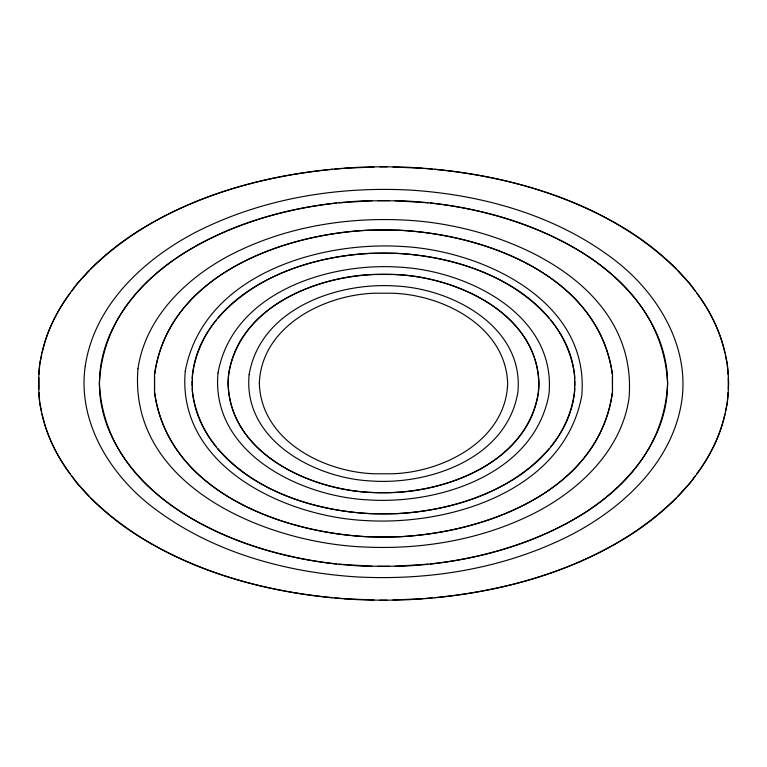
<?xml version="1.0" encoding="UTF-8"?>
<svg xmlns="http://www.w3.org/2000/svg" width="767" height="767" viewBox="0 0 767 767"><rect width="100%" height="100%" fill="white"/><g stroke="black" fill="none" stroke-linecap="round" stroke-linejoin="round"><path stroke-width="1.15" d="M192.143 381.151L192.306 391.084C203.15 473.757 297.184 510.266 370.519 513.679L396.481 513.679C469.816 510.266 563.85 473.757 574.694 391.084L574.694 375.916C563.85 293.243 469.816 256.734 396.481 253.321L370.519 253.321C297.184 256.734 203.15 293.243 192.306 375.916L192.143 385.849M192.296 378.812C193.207 357.211 202.632 336.483 216.399 320.04M574.704 388.188C573.793 409.789 564.368 430.517 550.601 446.96M574.857 385.849L574.857 381.151M154.57 376.597L154.493 392.436C168.011 490.822 280.952 532.605 367.949 536.785L399.051 536.785C486.048 532.605 598.989 490.822 612.507 392.436L612.507 374.564C598.989 276.178 486.048 234.395 399.051 230.215L367.949 230.215C280.952 234.395 168.011 276.178 154.493 374.564L154.57 390.403M154.723 374.296C168.913 270.837 292.898 229.927 383.5 229.87C474.102 229.927 598.087 270.837 612.277 374.296M612.277 392.704C598.087 496.163 474.102 537.073 383.5 537.13C292.898 537.073 168.913 496.163 154.723 392.704M612.43 390.403L612.43 376.597M38.762 377.767L38.935 396.108C44.898 456.26 88.905 504.791 138.098 535.932C204.463 577.177 282.611 596.055 360.097 599.775L383.5 600.273L406.903 599.775C484.389 596.055 562.537 577.177 628.902 535.932C678.095 504.791 722.102 456.26 728.065 396.108L728.65 383.5L728.065 370.892C722.102 310.74 678.095 262.209 628.902 231.068C562.537 189.823 484.389 170.945 406.903 167.225L383.5 166.727L360.097 167.225C282.611 170.945 204.463 189.823 138.098 231.068C88.905 262.209 44.898 310.74 38.935 370.892L38.762 389.233M39.012 374.334L39.75 364.018L41.686 355.15M727.988 392.666L727.25 402.982L725.314 411.85M728.238 389.233L728.238 377.767M42.175 352.925C46.72 331.315 56.816 310.932 70.085 293.349M724.825 414.075C720.28 435.685 710.184 456.068 696.915 473.651M71.456 291.47L76.911 283.934L88.982 270.943M695.544 475.53L690.089 483.066L678.018 496.057M217.914 318.276C258.68 271.604 323.319 253.57 383.5 253.014C443.681 253.57 508.32 271.604 549.086 318.276M549.086 448.724C508.32 495.396 443.681 513.43 383.5 513.986C323.319 513.43 258.68 495.396 217.914 448.724M90.592 269.207C154.531 206.294 244.903 177.896 332.466 169.334M676.408 497.793C612.469 560.706 522.097 589.104 434.534 597.666M336.56 203.034C237.319 213.648 105.069 267.587 99.384 383.5L99.863 394.142C104.667 444.448 140.553 485.684 181.491 512.251C235.843 546.948 300.29 563.055 364.239 566.18L402.761 566.18C466.71 563.055 531.157 546.948 585.509 512.251C626.447 485.684 662.333 444.448 667.137 394.142L667.616 383.5L667.137 372.858C662.333 322.552 626.447 281.316 585.509 254.749C531.157 220.052 466.71 203.945 402.761 200.82L364.239 200.82C300.29 203.945 235.843 220.052 181.491 254.749C140.553 281.316 104.667 322.552 99.863 372.858L99.384 383.5C105.069 499.413 237.319 553.352 336.56 563.966M338.937 202.824L371.899 200.743M428.063 564.176L395.101 566.257M430.44 563.966C529.681 553.352 661.931 499.413 667.616 383.5C661.931 267.587 529.681 213.648 430.44 203.034M334.824 169.133L341.89 168.519M344.249 168.318L373.96 166.995M422.751 598.682L393.04 600.005M425.11 598.481L432.176 597.867M390.719 492.654L394.046 492.529C455.972 490.19 536.603 454.658 539 383.5C536.603 312.342 455.972 276.81 394.046 274.471L372.954 274.471C311.028 276.81 230.397 312.342 228 383.5C230.397 454.658 311.028 490.19 372.954 492.529L376.281 492.654M379.924 166.832L387.076 166.832M377.7 200.57L389.3 200.57M390.058 492.682L376.942 492.682M389.3 566.429L377.7 566.429M387.076 600.168L379.924 600.168M393.04 166.995L422.751 168.318M373.96 600.005L344.249 598.682M395.101 200.743L428.063 202.824M371.899 566.257L338.937 564.176M425.11 168.519L432.176 169.133M434.534 169.334C522.097 177.896 612.469 206.294 676.408 269.207M332.466 597.666C244.903 589.104 154.531 560.706 90.592 497.793M334.824 597.867L341.89 598.481M678.018 270.943L690.089 283.934L695.544 291.47M88.982 496.057L76.911 483.066L71.456 475.53M550.601 320.04C564.368 336.483 573.793 357.211 574.704 378.812M216.399 446.96C202.632 430.517 193.207 409.789 192.296 388.188M696.915 293.349C710.184 310.932 720.28 331.315 724.825 352.925M70.085 473.651C56.816 456.068 46.72 435.685 42.175 414.075M725.314 355.15L727.25 364.018L727.988 374.334M41.686 411.85L39.75 402.982L39.012 392.666M259.332 383.174C260.924 440.431 323.981 472.482 375.082 473.785L391.918 473.785C442.952 472.434 505.779 440.632 507.668 383.5C505.779 326.368 442.952 294.566 391.918 293.215L375.082 293.215C324.125 294.605 261.518 326.167 259.332 383.174M249.131 374.708C242.727 440.21 314.844 478.464 371.381 480.995C430.325 485.108 506.92 457.889 517.869 392.292C524.273 326.79 452.156 288.536 395.619 286.005C336.675 281.892 260.08 309.111 249.131 374.708M218.001 372.992C210.541 452.933 300.53 496.805 368.572 499.921C440.009 504.485 534.618 473.881 548.999 394.008C556.458 314.067 466.47 270.195 398.428 267.079C326.991 262.515 232.382 293.119 218.001 372.992M228.633 373.682C221.663 448.465 305.908 489.423 369.531 492.337C436.346 496.594 524.887 468.043 538.367 393.318C545.337 318.535 461.092 277.577 397.469 274.663C330.654 270.406 242.113 298.957 228.633 373.682M185.269 371.132C176.631 466.394 285.151 516.824 365.619 520.572C450.44 525.721 563.898 490.928 581.731 395.868C590.369 300.606 481.849 250.176 401.381 246.428C316.56 241.279 203.102 276.072 185.269 371.132M137.983 368.764C128.204 485.367 264.471 542.106 361.353 546.861C422.243 550.207 484.667 539.489 538.875 510.841C582.048 487.572 621.73 448.724 629.017 398.236C638.796 281.633 502.529 224.894 405.647 220.139C344.757 216.793 282.333 227.511 228.125 256.159C184.952 279.428 145.27 318.276 137.983 368.764M85.242 366.051C77.314 420.843 109.029 473.162 151.003 505.894C209.458 551.348 283.55 572.163 356.588 576.909C430.45 580.84 506.134 568.289 572.259 534.263C624.098 506.977 672.707 461.408 681.758 400.949C689.686 346.157 657.971 293.838 615.997 261.106C557.542 215.652 483.45 194.837 410.412 190.091C336.55 186.16 260.866 198.711 194.741 232.737C142.902 260.023 94.293 305.592 85.242 366.051"/></g></svg>
